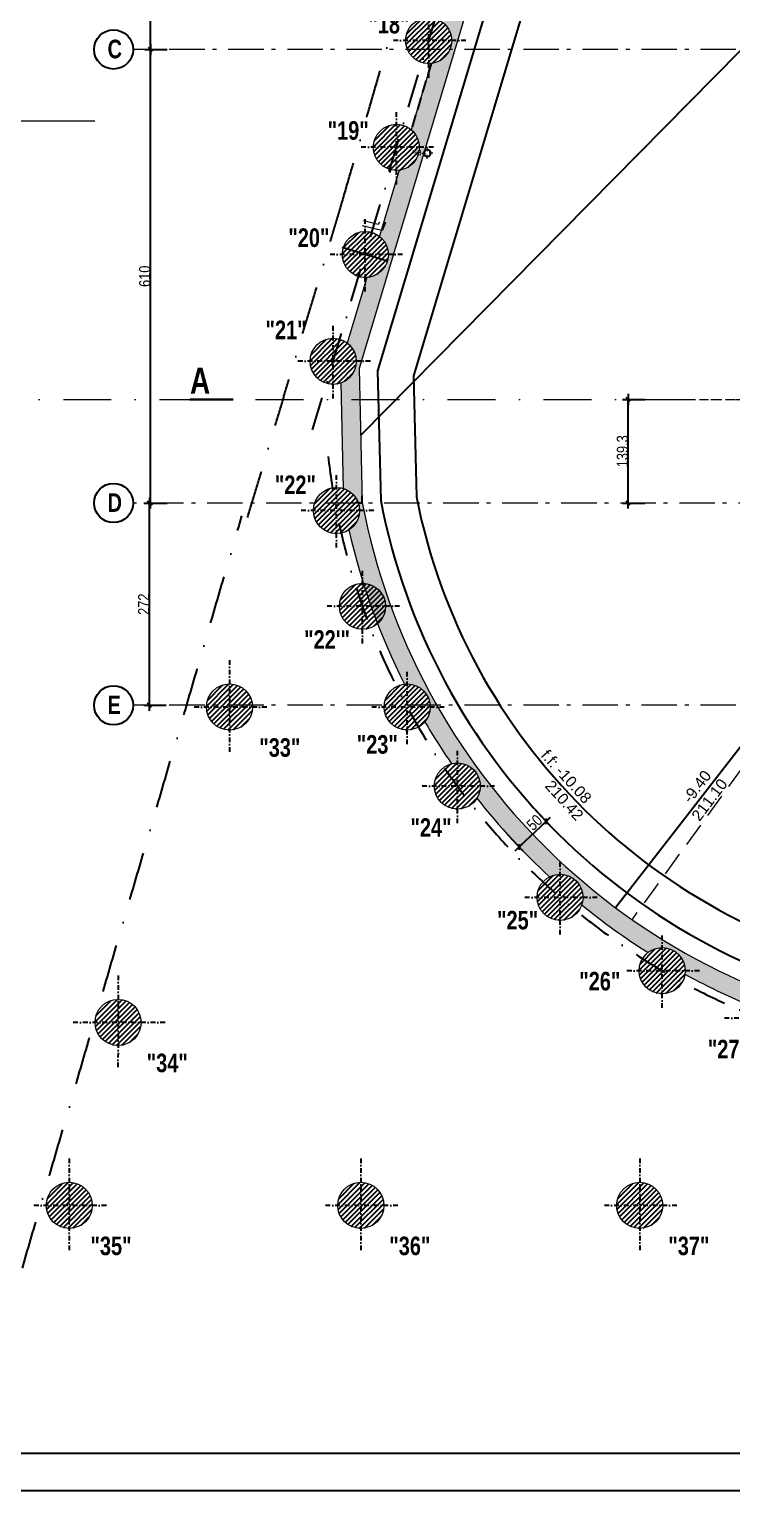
# Model space of a CAD drawing. Header units: centimetres. Extents: x 13078 to 20826, y -18629 to -14429.
# Drawn here: x 15922 to 16866, y -18629 to -16663 of the extents above; entities that cross this region are included whole.
import ezdxf
from ezdxf.enums import TextEntityAlignment as Align

# ---------------------------------------------------------------- set-up
doc = ezdxf.new("R2010")
doc.units = ezdxf.units.CM
doc.header["$LTSCALE"] = 25.4
doc.header["$PDMODE"] = 1
doc.header["$PDSIZE"] = -2
for name, pattern in [('CACHEX2', [19.05, 12.7, -6.35]), ('Style de ligne -6', [1.04164, 0.625, -0.20828, 0.06943, -0.13893]), ('TIRETPTX2', [50.8, 25.4, -12.7, 0, -12.7]), ('VW-02', [0.69435, 0.48607, -0.20828])]:
    doc.linetypes.add(name, pattern=pattern)
for name, color, linetype in [('01_cote_gen', 4, 'Continuous'), ('01_linteaux', 2, 'Continuous'), ('01_murs_sup', 2, 'CACHEX2'), ('01_poch_murs', 253, 'Continuous'), ('01_texte', 230, 'Continuous'), ('AA_COTES', 2, 'Continuous')]:
    doc.layers.add(name, color=color, linetype=linetype)
for name, color, linetype, lineweight in [('01_murs_coup', 5, 'Continuous', 60), ('01_PIEUX', 5, 'Continuous', 60), ('B Général', 7, 'Continuous', 5), ('C ANNOTATIONS-prestations', 7, 'Continuous', 5)]:
    doc.layers.add(name, color=color, linetype=linetype, lineweight=lineweight)
doc.styles.add('Eurostile', font='')
doc.styles.add('impact', font='impact.ttf')
doc.styles.add('MATTE_TXT', font='arial.ttf')
doc.styles.add('STYLE2', font='ARIALN.TTF')
doc.styles.get('Eurostile').set_extended_font_data('Eurostile')
doc.dimstyles.new('JB50', dxfattribs={"dimscale": 0.1, "dimtxt": 150, "dimasz": 15, "dimexe": 0.1, "dimexo": 0.1, "dimgap": 0.09, "dimtad": 1, "dimdec": 1, "dimdsep": 46, "dimtxsty": 'STYLE2', "dimblk1": 'BOND_G', "dimblk2": 'BOND_D', "dimsah": 1, "dimcen": 1.5, "dimdle": 0.01, "dimse1": 1, "dimse2": 1, "dimclrd": 4, "dimclre": 2, "dimclrt": 6, "dimazin": 2, "dimtfac": 2.333333, "dimtdec": 1, "dimtix": 1, "dimtmove": 2, "dimatfit": 3, "dimldrblk": 'BOND_G', "dimfxl": 1, "dimtolj": 1, "dimtzin": 0, "dimarcsym": 0})

# ---------------------------------------------------------------- blocks, each defined once
blk = doc.blocks.new('BOND_G')
at = {"layer": 'AA_COTES', "color": 0}
for p, q in [((0, -5), (0, 15)), ((5, 0), (-5, 0)), ((1.8, 1.8), (-1.8, -1.8))]:
    blk.add_line(p, q, dxfattribs=at)
blk = doc.blocks.new('BOND_D')
at = {"layer": 'AA_COTES', "color": 0}
for p, q in [((5, 0), (-5, 0)), ((-1.8, -1.8), (1.8, 1.8)), ((0, 5), (0, -15))]:
    blk.add_line(p, q, dxfattribs=at)
blk = doc.blocks.new('*D12')
at = {"layer": '01_cote_gen', "color": 4, "lineweight": -2, "ltscale": 3, "transparency": 16777216}
blk.add_line((16083.3, -17571.2), (16083.3, -17302.2), dxfattribs=at)
at = {"layer": 'Defpoints', "color": 0, "ltscale": 3, "transparency": 16777216}
for p in [(16083.3, -17300.7), (16109.7, -17300.7), (16091.1, -17572.7)]:
    blk.add_point(p, dxfattribs=at)
at = {"layer": '01_cote_gen', "color": 4, "lineweight": -2, "ltscale": 3, "transparency": 16777216, "xscale": 1.5, "yscale": 1.5, "zscale": 1.5}
for name, p, rotation in [('BOND_D', (16083.3, -17300.7), 90), ('BOND_G', (16083.3, -17572.7), 270)]:
    blk.add_blockref(name, p, dxfattribs=dict(at, rotation=rotation))
at = {"layer": '01_cote_gen', "color": 6, "ltscale": 3, "transparency": 16777216, "insert": (16075.7, -17436.7), "char_height": 15, "attachment_point": 5, "rotation": 90, "style": 'STYLE2'}
blk.add_mtext('\\A1;272', dxfattribs=at)
blk = doc.blocks.new('*D13')
at = {"layer": '01_cote_gen', "color": 4, "lineweight": -2, "ltscale": 3, "transparency": 16777216}
blk.add_line((16084.8, -17299.2), (16084.8, -16692.2), dxfattribs=at)
at = {"layer": 'Defpoints', "color": 0, "ltscale": 3, "transparency": 16777216}
for p in [(16084.8, -16690.7), (16084.8, -16690.7), (16109.7, -17300.7)]:
    blk.add_point(p, dxfattribs=at)
at = {"layer": '01_cote_gen', "color": 4, "lineweight": -2, "ltscale": 3, "transparency": 16777216, "xscale": 1.5, "yscale": 1.5, "zscale": 1.5}
for name, p, rotation in [('BOND_D', (16084.8, -16690.7), 90), ('BOND_G', (16084.8, -17300.7), 270)]:
    blk.add_blockref(name, p, dxfattribs=dict(at, rotation=rotation))
at = {"layer": '01_cote_gen', "color": 6, "ltscale": 3, "transparency": 16777216, "insert": (16077.1, -16995.7), "char_height": 15, "attachment_point": 5, "rotation": 90, "style": 'STYLE2'}
blk.add_mtext('\\A1;610', dxfattribs=at)
blk = doc.blocks.new('*D14')
at = {"layer": '01_cote_gen', "color": 4, "lineweight": -2, "ltscale": 3, "transparency": 16777216}
blk.add_line((16084.8, -16689.2), (16084.8, -16544.2), dxfattribs=at)
at = {"layer": 'Defpoints', "color": 0, "ltscale": 3, "transparency": 16777216}
for p in [(16084.8, -16542.7), (16109.8, -16542.7), (16084.8, -16690.7)]:
    blk.add_point(p, dxfattribs=at)
at = {"layer": '01_cote_gen', "color": 4, "lineweight": -2, "ltscale": 3, "transparency": 16777216, "xscale": 1.5, "yscale": 1.5, "zscale": 1.5}
for name, p, rotation in [('BOND_D', (16084.8, -16542.7), 90), ('BOND_G', (16084.8, -16690.7), 270)]:
    blk.add_blockref(name, p, dxfattribs=dict(at, rotation=rotation))
at = {"layer": '01_cote_gen', "color": 6, "ltscale": 3, "transparency": 16777216, "insert": (16077.1, -16616.7), "char_height": 15, "attachment_point": 5, "rotation": 90, "style": 'STYLE2'}
blk.add_mtext('\\A1;148', dxfattribs=at)
blk = doc.blocks.new('EP')
at = {"layer": 'B Général', "color": 7, "linetype": 'Continuous', "lineweight": 5}
for p, q in [((-7.5, 0), (-2.5, 0)), ((0, 7.5), (0, 2.5)), ((7.5, 0), (2.5, 0)), ((0, -7.5), (0, -2.5))]:
    blk.add_line(p, q, dxfattribs=at)
at = {"layer": 'B Général', "color": 7, "linetype": 'Continuous', "lineweight": 5, "flags": 128}
for points in [[(-5, 0, -1), (5, 0, -1)], [(-4.3, 0, -1), (4.3, 0, -1)]]:
    blk.add_lwpolyline(points, format="xyb", close=True, dxfattribs=at)
at = {"layer": 'C ANNOTATIONS-prestations', "insert": (7.5, 4), "char_height": 7.05, "attachment_point": 1, "line_spacing_factor": 0.895453, "style": 'Eurostile'}
blk.add_mtext('EP', dxfattribs=at)
blk = doc.blocks.new('*D7')
at = {"layer": '01_cote_gen', "color": 4, "lineweight": -2, "ltscale": 3, "transparency": 16777216}
blk.add_line((16615.9, -17730), (16581.7, -17762.2), dxfattribs=at)
at = {"layer": 'Defpoints', "color": 0, "ltscale": 3, "transparency": 16777216}
for p in [(16614.2, -17726), (16577.9, -17760.4), (16580.6, -17763.3)]:
    blk.add_point(p, dxfattribs=at)
at = {"layer": '01_cote_gen', "color": 4, "lineweight": -2, "ltscale": 3, "transparency": 16777216, "xscale": 1.5, "yscale": 1.5, "zscale": 1.5}
for name, p, rotation in [('BOND_G', (16617, -17728.9), 43.38451321349023), ('BOND_D', (16580.6, -17763.3), 223.3845132134902)]:
    blk.add_blockref(name, p, dxfattribs=dict(at, rotation=rotation))
at = {"layer": '01_cote_gen', "color": 6, "ltscale": 3, "transparency": 16777216, "insert": (16601.1, -17730.3), "char_height": 15, "attachment_point": 5, "rotation": 43.3845, "style": 'STYLE2'}
blk.add_mtext('\\A1;50', dxfattribs=at)
blk = doc.blocks.new('*D40')
at = {"layer": '01_cote_gen', "color": 4, "lineweight": -2, "ltscale": 3, "transparency": 16777216}
blk.add_line((16727.2, -17299.2), (16727.2, -17162.8), dxfattribs=at)
at = {"layer": 'Defpoints', "color": 0, "ltscale": 3, "transparency": 16777216}
for p in [(16727.2, -17161.3), (16828.8, -17161.3), (16775.1, -17300.7)]:
    blk.add_point(p, dxfattribs=at)
at = {"layer": '01_cote_gen', "color": 4, "lineweight": -2, "ltscale": 3, "transparency": 16777216, "xscale": 1.5, "yscale": 1.5, "zscale": 1.5}
for name, p, rotation in [('BOND_D', (16727.2, -17161.3), 90), ('BOND_G', (16727.2, -17300.7), 270)]:
    blk.add_blockref(name, p, dxfattribs=dict(at, rotation=rotation))
at = {"layer": '01_cote_gen', "color": 6, "ltscale": 3, "transparency": 16777216, "insert": (16719.5, -17231), "char_height": 15, "attachment_point": 5, "rotation": 90, "style": 'STYLE2'}
blk.add_mtext('\\A1;139.3', dxfattribs=at)
blk = doc.blocks.new('*D142')
at = {"layer": '01_cote_gen', "color": 4, "lineweight": -2, "ltscale": 3, "transparency": 16777216}
blk.add_line((15219, -17162.8), (15219, -17886.8), dxfattribs=at)
at = {"layer": 'Defpoints', "color": 0, "ltscale": 3, "transparency": 16777216}
for p in [(17862.5, -17161.3), (15197.6, -17888.3), (15219, -17888.3)]:
    blk.add_point(p, dxfattribs=at)
at = {"layer": '01_cote_gen', "color": 4, "lineweight": -2, "ltscale": 3, "transparency": 16777216, "xscale": 1.5, "yscale": 1.5, "zscale": 1.5}
for name, p, rotation in [('BOND_G', (15219, -17161.3), 90), ('BOND_D', (15219, -17888.3), 270)]:
    blk.add_blockref(name, p, dxfattribs=dict(at, rotation=rotation))
at = {"layer": '01_cote_gen', "color": 6, "ltscale": 3, "transparency": 16777216, "insert": (15211.5, -17524.8), "char_height": 15, "attachment_point": 5, "rotation": 90, "style": 'STYLE2'}
blk.add_mtext('\\A1;727', dxfattribs=at)
blk = doc.blocks.new('*D158')
at = {"layer": '01_cote_gen', "color": 4, "lineweight": -2, "ltscale": 3, "transparency": 16777216}
blk.add_line((14980.5, -15384.3), (14980.5, -17159.8), dxfattribs=at)
at = {"layer": 'Defpoints', "color": 0, "ltscale": 3, "transparency": 16777216}
for p in [(14960.8, -15382.8), (14980.5, -17161.3), (16080.6, -17161.3)]:
    blk.add_point(p, dxfattribs=at)
at = {"layer": '01_cote_gen', "color": 4, "lineweight": -2, "ltscale": 3, "transparency": 16777216, "xscale": 1.5, "yscale": 1.5, "zscale": 1.5}
for name, p, rotation in [('BOND_G', (14980.5, -15382.8), 90), ('BOND_D', (14980.5, -17161.3), 270)]:
    blk.add_blockref(name, p, dxfattribs=dict(at, rotation=rotation))
at = {"layer": '01_cote_gen', "color": 6, "ltscale": 3, "transparency": 16777216, "insert": (14972.8, -16272), "char_height": 15, "attachment_point": 5, "rotation": 90, "style": 'STYLE2'}
blk.add_mtext('\\A1;1778.5', dxfattribs=at)
blk = doc.blocks.new('*D186')
at = {"layer": '01_cote_gen', "color": 4, "lineweight": -2, "ltscale": 3, "transparency": 16777216}
blk.add_line((15820.5, -17162.8), (15820.5, -18243.6), dxfattribs=at)
at = {"layer": 'Defpoints', "color": 0, "ltscale": 3, "transparency": 16777216}
for p in [(18040.8, -17161.3), (15820.5, -18245.1), (15823.2, -18245.1)]:
    blk.add_point(p, dxfattribs=at)
at = {"layer": '01_cote_gen', "color": 4, "lineweight": -2, "ltscale": 3, "transparency": 16777216, "xscale": 1.5, "yscale": 1.5, "zscale": 1.5}
for name, p, rotation in [('BOND_G', (15820.5, -17161.3), 90), ('BOND_D', (15820.5, -18245.1), 270)]:
    blk.add_blockref(name, p, dxfattribs=dict(at, rotation=rotation))
at = {"layer": '01_cote_gen', "color": 6, "ltscale": 3, "transparency": 16777216, "insert": (15812.8, -17703.2), "char_height": 15, "attachment_point": 5, "rotation": 90, "style": 'STYLE2'}
blk.add_mtext('\\A1;1083.8', dxfattribs=at)

msp = doc.modelspace()

# ---------------------------------------------------------------- hatches: boundary and pattern name
at = {"layer": '01_poch_murs', "ltscale": 3}
h = msp.add_hatch(color=256, dxfattribs=at)
h.dxf.hatch_style = 1
h.paths.add_polyline_path([(16366.22, -17161.31), (16341.21, -17161.31), (16344.11, -17281.02, -0.2401934), (16364.29, -17300.66), (16369.68, -17300.66, -0.0001524), (16369.58, -17300.13)])
h.paths.add_polyline_path([(16365.21, -17119.7), (16368.11, -17110.04), (16361.52, -17110.04, -0.3194979), (16340.68, -17139.33), (16341.21, -17161.31), (16366.22, -17161.31)])
h.paths.add_polyline_path([(16411.27, -16966.38), (16404.68, -16966.38, -0.3935894), (16375.88, -16997.3), (16349.4, -17085.45, -0.2331529), (16361.52, -17110.04), (16368.11, -17110.04)])
h.paths.add_polyline_path([(16494.09, -16690.66), (16487.53, -16690.66, -0.2738205), (16462.22, -16709.56), (16435.49, -16798.65, -0.220612), (16446.47, -16822.31), (16454.54, -16822.31)])
h.paths.add_polyline_path([(16454.54, -16822.31), (16446.47, -16822.31, -0.3797029), (16419.16, -16853.09), (16392.55, -16941.78, -0.2332342), (16404.68, -16966.38), (16411.27, -16966.38)])
h.paths.add_polyline_path([(16497.67, -16678.74), (16489.91, -16678.74, -0.098973), (16487.53, -16690.66), (16494.09, -16690.66)])
h.paths.add_polyline_path([(16538.55, -16542.66), (16532.43, -16542.66, -0.3180508), (16505.29, -16566.03), (16478.64, -16654.84, -0.2237955), (16489.91, -16678.74), (16497.67, -16678.74)])
h.paths.add_polyline_path([(16583.93, -16391.6), (16576.79, -16391.6, -0.3901), (16548.36, -16422.49), (16521.79, -16511.03, -0.2269671), (16533.35, -16535.17), (16540.8, -16535.17)])
h.paths.add_polyline_path([(16540.8, -16535.17), (16533.35, -16535.17, -0.0610813), (16532.43, -16542.66), (16538.55, -16542.66)])
h.paths.add_polyline_path([(16615.74, -16285.7), (16608.83, -16285.7, -0.3926444), (16580.13, -16316.61), (16564.94, -16367.22, -0.2301276), (16576.79, -16391.6), (16583.93, -16391.6)])
at = {"layer": '01_poch_murs'}
h = msp.add_hatch(dxfattribs=at)
h.set_pattern_fill('ANSI31', color=256, scale=1.5)
h.set_pattern_definition([(45, (-1749.7838, -7975.474), (-3.367596, 3.367596), [])])
h.paths.add_polyline_path([(16458.91, -16647.74, 0.4142136), (16427.91, -16678.74), (16458.91, -16678.74)])
h.paths.add_polyline_path([(16458.91, -16678.74), (16427.91, -16678.74, 0.4142136), (16458.91, -16709.74)])
h.paths.add_polyline_path([(16458.91, -16647.74), (16458.91, -16678.74), (16489.91, -16678.74, 0.4142136)])
h.paths.add_polyline_path([(16489.91, -16678.74), (16458.91, -16678.74), (16458.91, -16709.74, 0.4142136)])
h = msp.add_hatch(dxfattribs=at)
h.set_pattern_fill('ANSI31', color=256, scale=1.5)
h.set_pattern_definition([(45, (-1793.224, -8119.046), (-3.367596, 3.367596), [])])
h.paths.add_polyline_path([(16415.47, -16791.31, 0.4142136), (16384.47, -16822.31), (16415.47, -16822.31)])
h.paths.add_polyline_path([(16415.47, -16822.31), (16384.47, -16822.31, 0.4142136), (16415.47, -16853.31)])
h.paths.add_polyline_path([(16415.47, -16791.31), (16415.47, -16822.31), (16446.47, -16822.31, 0.4142136)])
h.paths.add_polyline_path([(16446.47, -16822.31), (16415.47, -16822.31), (16415.47, -16853.31, 0.4142136)])
h = msp.add_hatch(dxfattribs=at)
h.set_pattern_fill('ANSI31', color=256, scale=1.5)
h.set_pattern_definition([(45, (-1835.012, -8263.109), (-3.367596, 3.367596), [])])
h.paths.add_polyline_path([(16373.68, -16935.38, 0.4142136), (16342.68, -16966.38), (16373.68, -16966.38)])
h.paths.add_polyline_path([(16373.68, -16966.38), (16342.68, -16966.38, 0.4142136), (16373.68, -16997.38)])
h.paths.add_polyline_path([(16373.68, -16935.38), (16373.68, -16966.38), (16404.68, -16966.38, 0.4142136)])
h.paths.add_polyline_path([(16404.68, -16966.38), (16373.68, -16966.38), (16373.68, -16997.38, 0.4142136)])
h = msp.add_hatch(dxfattribs=at)
h.set_pattern_fill('ANSI31', color=256, scale=1.5)
h.set_pattern_definition([(45, (-1878.168, -8406.776), (-3.367596, 3.367596), [])])
h.paths.add_polyline_path([(16330.52, -17079.04, 0.4142136), (16299.52, -17110.04), (16330.52, -17110.04)])
h.paths.add_polyline_path([(16330.52, -17110.04), (16299.52, -17110.04, 0.4142136), (16330.52, -17141.04)])
h.paths.add_polyline_path([(16330.52, -17079.04), (16330.52, -17110.04), (16361.52, -17110.04, 0.4142136)])
h.paths.add_polyline_path([(16361.52, -17110.04), (16330.52, -17110.04), (16330.52, -17141.04, 0.4142136)])
h = msp.add_hatch(dxfattribs=at)
h.set_pattern_fill('ANSI31', color=256, scale=1.5)
h.set_pattern_definition([(45, (-1873.7544, -8607.366), (-3.367596, 3.367596), [])])
h.paths.add_polyline_path([(16334.94, -17279.63, 0.4142136), (16303.94, -17310.63), (16334.94, -17310.63)])
h.paths.add_polyline_path([(16334.94, -17310.63), (16303.94, -17310.63, 0.4142136), (16334.94, -17341.63)])
h.paths.add_polyline_path([(16334.94, -17279.63), (16334.94, -17310.63), (16365.94, -17310.63, 0.4142136)])
h.paths.add_polyline_path([(16365.94, -17310.63), (16334.94, -17310.63), (16334.94, -17341.63, 0.4142136)])
at = {"layer": '01_poch_murs', "ltscale": 3}
h = msp.add_hatch(color=256, dxfattribs=at)
h.dxf.hatch_style = 1
h.paths.add_polyline_path([(17550.93, -17990.9), (17550.93, -17964.26, -0.0898896), (17239.98, -18020.61), (17239.98, -18045.61, 0.0452602), (17403.9, -18030.75, -0.6784921), (17460.21, -18018.59, 0.0260462)])
h.paths.add_polyline_path([(17222.63, -18045.45, 0.004763), (17239.98, -18045.61), (17239.98, -18020.61, -0.0893124), (16930.93, -17964.97), (16930.93, -17977.76, -0.1300831), (16935.08, -17993.08, 0.0648347), (17165.09, -18042.53, -0.6784921)])
h.paths.add_polyline_path([(16469.84, -17572.66), (16460.84, -17572.66, -0.0184954), (16460.93, -17574.95, -0.1753609), (16453.75, -17594.79, 0.0183685), (16489.64, -17651.26, -0.4913803), (16528.5, -17681.24, -0.1403271), (16523.8, -17697.65, 0.0395373), (16621.36, -17803.36, -0.562063), (16666.6, -17830.9, -0.0842861), (16664.86, -17841.13, 0.0301172), (16753.91, -17905.11, -0.6241365), (16803.95, -17929.58, -0.0381852), (16803.58, -17934.29, 0.0237593), (16881.42, -17972.09, -0.5039318), (16930.93, -17977.76), (16930.93, -17964.97, -0.1761229)])
h.paths.add_polyline_path([(16369.68, -17300.66), (16364.29, -17300.66, -0.0820807), (16365.94, -17310.63, -0.2553953), (16351.68, -17336.72, 0.0607162), (16426.23, -17544.17, -0.4275821), (16460.84, -17572.66), (16469.84, -17572.66, -0.0823425)])
at = {"layer": '01_poch_murs'}
h = msp.add_hatch(dxfattribs=at)
h.set_pattern_fill('ANSI31', color=256, scale=1.5)
h.set_pattern_definition([(45, (-1838.8594, -8736.188), (-3.367596, 3.367596), [])])
h.paths.add_polyline_path([(16369.83, -17408.46, 0.4142136), (16338.83, -17439.46), (16369.83, -17439.46)])
h.paths.add_polyline_path([(16369.83, -17439.46), (16338.83, -17439.46, 0.4142136), (16369.83, -17470.46)])
h.paths.add_polyline_path([(16369.83, -17408.46), (16369.83, -17439.46), (16400.83, -17439.46, 0.4142136)])
h.paths.add_polyline_path([(16400.83, -17439.46), (16369.83, -17439.46), (16369.83, -17470.46, 0.4142136)])
h = msp.add_hatch(dxfattribs=at)
h.set_pattern_fill('ANSI31', color=256, scale=1.5)
h.set_pattern_definition([(45, (-2017.585, -8871.6827), (-3.367596, 3.367596), [])])
h.paths.add_polyline_path([(16191.11, -17543.95, 0.4142136), (16160.11, -17574.95), (16191.11, -17574.95)])
h.paths.add_polyline_path([(16191.11, -17574.95), (16160.11, -17574.95, 0.4142136), (16191.11, -17605.95)])
h.paths.add_polyline_path([(16191.11, -17543.95), (16191.11, -17574.95), (16222.11, -17574.95, 0.4142136)])
h.paths.add_polyline_path([(16222.11, -17574.95), (16191.11, -17574.95), (16191.11, -17605.95, 0.4142136)])
h = msp.add_hatch(dxfattribs=at)
h.set_pattern_fill('ANSI31', color=256, scale=1.5)
h.set_pattern_definition([(45, (-1778.767, -8871.6827), (-3.367596, 3.367596), [])])
h.paths.add_polyline_path([(16429.93, -17543.95, 0.4142136), (16398.93, -17574.95), (16429.93, -17574.95)])
h.paths.add_polyline_path([(16429.93, -17574.95), (16398.93, -17574.95, 0.4142136), (16429.93, -17605.95)])
h.paths.add_polyline_path([(16429.93, -17543.95), (16429.93, -17574.95), (16460.93, -17574.95, 0.4142136)])
h.paths.add_polyline_path([(16460.93, -17574.95), (16429.93, -17574.95), (16429.93, -17605.95, 0.4142136)])
h = msp.add_hatch(dxfattribs=at)
h.set_pattern_fill('ANSI31', color=256, scale=1.5)
h.set_pattern_definition([(45, (-1711.1946, -8977.977), (-3.367596, 3.367596), [])])
h.paths.add_polyline_path([(16497.5, -17650.24, 0.4142136), (16466.5, -17681.24), (16497.5, -17681.24)])
h.paths.add_polyline_path([(16497.5, -17681.24), (16466.5, -17681.24, 0.4142136), (16497.5, -17712.24)])
h.paths.add_polyline_path([(16497.5, -17650.24), (16497.5, -17681.24), (16528.5, -17681.24, 0.4142136)])
h.paths.add_polyline_path([(16528.5, -17681.24), (16497.5, -17681.24), (16497.5, -17712.24, 0.4142136)])
h = msp.add_hatch(dxfattribs=at)
h.set_pattern_fill('ANSI31', color=256, scale=1.5)
h.set_pattern_definition([(45, (-1573.0914, -9127.63), (-3.367596, 3.367596), [])])
h.paths.add_polyline_path([(16635.6, -17799.9, 0.4142136), (16604.6, -17830.9), (16635.6, -17830.9)])
h.paths.add_polyline_path([(16635.6, -17830.9), (16604.6, -17830.9, 0.4142136), (16635.6, -17861.9)])
h.paths.add_polyline_path([(16635.6, -17799.9), (16635.6, -17830.9), (16666.6, -17830.9, 0.4142136)])
h.paths.add_polyline_path([(16666.6, -17830.9), (16635.6, -17830.9), (16635.6, -17861.9, 0.4142136)])
h = msp.add_hatch(dxfattribs=at)
h.set_pattern_fill('ANSI31', color=256, scale=1.5)
h.set_pattern_definition([(45, (-1435.747, -9226.308), (-3.367596, 3.367596), [])])
h.paths.add_polyline_path([(16772.95, -17898.58, 0.4142136), (16741.95, -17929.58), (16772.95, -17929.58)])
h.paths.add_polyline_path([(16772.95, -17929.58), (16741.95, -17929.58, 0.4142136), (16772.95, -17960.58)])
h.paths.add_polyline_path([(16772.95, -17898.58), (16772.95, -17929.58), (16803.95, -17929.58, 0.4142136)])
h.paths.add_polyline_path([(16803.95, -17929.58), (16772.95, -17929.58), (16772.95, -17960.58, 0.4142136)])
h = msp.add_hatch(dxfattribs=at)
h.set_pattern_fill('ANSI31', color=256, scale=1.5)
h.set_pattern_definition([(45, (-2167.5, -9295.846), (-3.367596, 3.367596), [])])
h.paths.add_polyline_path([(16041.19, -17968.11, 0.4142136), (16010.19, -17999.11), (16041.19, -17999.11)])
h.paths.add_polyline_path([(16041.19, -17999.11), (16010.19, -17999.11, 0.4142136), (16041.19, -18030.11)])
h.paths.add_polyline_path([(16041.19, -17968.11), (16041.19, -17999.11), (16072.19, -17999.11, 0.4142136)])
h.paths.add_polyline_path([(16072.19, -17999.11), (16041.19, -17999.11), (16041.19, -18030.11, 0.4142136)])
h = msp.add_hatch(dxfattribs=at)
h.set_pattern_fill('ANSI31', color=256, scale=1.5)
h.set_pattern_definition([(45, (-2233.108, -9541.869), (-3.367596, 3.367596), [])])
h.paths.add_polyline_path([(15975.58, -18214.14, 0.4142136), (15944.58, -18245.14), (15975.58, -18245.14)])
h.paths.add_polyline_path([(15975.58, -18245.14), (15944.58, -18245.14, 0.4142136), (15975.58, -18276.14)])
h.paths.add_polyline_path([(15975.58, -18214.14), (15975.58, -18245.14), (16006.58, -18245.14, 0.4142136)])
h.paths.add_polyline_path([(16006.58, -18245.14), (15975.58, -18245.14), (15975.58, -18276.14, 0.4142136)])
h = msp.add_hatch(dxfattribs=at)
h.set_pattern_fill('ANSI31', color=256, scale=1.5)
h.set_pattern_definition([(45, (-1841.09, -9541.869), (-3.367596, 3.367596), [])])
h.paths.add_polyline_path([(16367.6, -18214.14, 0.4142136), (16336.6, -18245.14), (16367.6, -18245.14)])
h.paths.add_polyline_path([(16367.6, -18245.14), (16336.6, -18245.14, 0.4142136), (16367.6, -18276.14)])
h.paths.add_polyline_path([(16367.6, -18214.14), (16367.6, -18245.14), (16398.6, -18245.14, 0.4142136)])
h.paths.add_polyline_path([(16398.6, -18245.14), (16367.6, -18245.14), (16367.6, -18276.14, 0.4142136)])
h = msp.add_hatch(dxfattribs=at)
h.set_pattern_fill('ANSI31', color=256, scale=1.5)
h.set_pattern_definition([(45, (-1466.042, -9541.869), (-3.367596, 3.367596), [])])
h.paths.add_polyline_path([(16742.65, -18214.14, 0.4142136), (16711.65, -18245.14), (16742.65, -18245.14)])
h.paths.add_polyline_path([(16742.65, -18245.14), (16711.65, -18245.14, 0.4142136), (16742.65, -18276.14)])
h.paths.add_polyline_path([(16742.65, -18214.14), (16742.65, -18245.14), (16773.65, -18245.14, 0.4142136)])
h.paths.add_polyline_path([(16773.65, -18245.14), (16742.65, -18245.14), (16742.65, -18276.14, 0.4142136)])

# ---------------------------------------------------------------- linework, layer by layer
at = {"layer": '01_cote_gen', "ltscale": 3}
msp.add_line((16403.35, -16975.36), (16342.36, -16956.91), dxfattribs=at)
at = {"layer": '01_cote_gen'}
msp.add_line((19775.65, -18628.94), (13098.45, -18628.94), dxfattribs=at)
at = {"layer": '01_linteaux', "linetype": 'TIRETPTX2', "ltscale": 0.07}
for p, q in [((16405.65, -16854.77), (16612.33, -16171.68)), ((16302.81, -17202.36), (16408.52, -16850.22))]:
    msp.add_line(p, q, dxfattribs=at)
at = {"layer": '01_linteaux'}
for p, q in [((16670.59, -16189.99), (16390.3, -17123.07)), ((16390.3, -17123.07), (16394.52, -17297.46))]:
    msp.add_line(p, q, dxfattribs=at)
at = {"layer": '01_linteaux', "linetype": 'TIRETPTX2', "ltscale": 0.01}
for p, q in [((16458.91, -16728.74), (16458.91, -16628.74)), ((16508.91, -16678.74), (16408.91, -16678.74)), ((16415.47, -16872.31), (16415.47, -16772.31)), ((16465.47, -16822.31), (16365.47, -16822.31)), ((16373.68, -17016.38), (16373.68, -16916.38)), ((16423.68, -16966.38), (16323.68, -16966.38)), ((16330.52, -17160.04), (16330.52, -17060.04)), ((16380.52, -17110.04), (16280.52, -17110.04)), ((16334.94, -17360.63), (16334.94, -17260.63)), ((16384.94, -17310.63), (16284.94, -17310.63)), ((16369.83, -17489.46), (16369.83, -17389.46)), ((16419.83, -17439.46), (16319.83, -17439.46)), ((16191.11, -17511.79), (16191.11, -17638.11)), ((16429.93, -17624.95), (16429.93, -17524.95)), ((16241.11, -17574.95), (16141.11, -17574.95)), ((16479.93, -17574.95), (16379.93, -17574.95)), ((16497.5, -17731.24), (16497.5, -17631.24)), ((16547.5, -17681.24), (16447.5, -17681.24)), ((16635.6, -17880.9), (16635.6, -17780.9)), ((16685.6, -17830.9), (16585.6, -17830.9)), ((16772.95, -17979.58), (16772.95, -17879.58)), ((16041.29, -17935.96), (16041.09, -18062.27)), ((16822.95, -17929.58), (16722.95, -17929.58)), ((16104.35, -17999.11), (15978.03, -17999.11)), ((16954.08, -17993.25), (16854.08, -17993.25)), ((15975.58, -18181.98), (15975.58, -18308.29)), ((16367.8, -18181.98), (16367.6, -18308.29)), ((16742.65, -18181.98), (16742.65, -18308.29)), ((16025.48, -18245.14), (15925.48, -18245.14)), ((16417.6, -18245.14), (16317.6, -18245.14)), ((16792.65, -18245.14), (16692.65, -18245.14))]:
    msp.add_line(p, q, dxfattribs=at)
at = {"layer": '01_linteaux', "linetype": 'TIRETPTX2', "ltscale": 0.07}
msp.add_arc((17239.98, -17134.61), 922, 186.43891, 326.07152, dxfattribs=at)
at = {"layer": '01_linteaux'}
msp.add_arc((17239.98, -17134.61), 861, 190.90223, 327.85467, dxfattribs=at)
at = {"layer": '01_linteaux', "color": 5, "linetype": 'TIRETPTX2', "ltscale": 0.1}
for points in [[(16339.71, -16905.63), (16431.72, -16588.17), (16523.74, -16270.71)], [(16328.22, -16943.95), (16333.96, -16924.79), (16339.71, -16905.63)], [(16215.44, -17320.07), (16271.83, -17132.01), (16328.22, -16943.95)], [(15840.18, -18577.38), (16023.98, -17947.57), (16207.78, -17317.77)]]:
    msp.add_open_spline(points, degree=2, dxfattribs=at)
at = {"layer": '01_murs_coup', "linetype": 'Continuous', "lineweight": 5}
for p, q in [((16646.82, -16182.21), (16365.21, -17119.7)), ((16462.22, -16709.56), (16435.49, -16798.65)), ((16010.18, -16787.29), (15764.99, -16787.29)), ((16419.16, -16853.09), (16392.55, -16941.78)), ((16375.88, -16997.3), (16349.4, -17085.45)), ((16365.21, -17119.7), (16369.58, -17300.13)), ((16340.68, -17139.33), (16344.11, -17281.02))]:
    msp.add_line(p, q, dxfattribs=at)
at = {"layer": '01_murs_coup', "linetype": 'TIRETPTX2', "lineweight": 5, "ltscale": 0.1}
msp.add_line((13126.72, -17161.31), (18193, -17161.31), dxfattribs=at)
at = {"layer": '01_murs_coup', "linetype": 'Continuous', "lineweight": 5}
for radius, start, end in [(886, 190.7667, 329.70605), (911, 192.81788, 206.71595), (911, 210.33993, 214.54921), (911, 218.17319, 227.22976), (911, 230.85374, 237.75402), (911, 241.378, 246.82221)]:
    msp.add_arc((17239.98, -17134.61), radius, start, end, dxfattribs=at)
at = {"layer": '01_murs_sup', "ltscale": 0.05}
for p, q in [((16462.22, -16709.56), (16435.49, -16798.65)), ((16400.24, -16922.99), (16395.69, -16934.21))]:
    msp.add_line(p, q, dxfattribs=at)
at = {"layer": '01_PIEUX', "linetype": 'Continuous', "lineweight": 5}
for centre in [(16458.91, -16678.74), (16415.47, -16822.31), (16373.68, -16966.38), (16330.52, -17110.04), (16334.94, -17310.63), (16369.83, -17439.46), (16191.11, -17574.95), (16429.93, -17574.95), (16497.5, -17681.24), (16635.6, -17830.9), (16772.95, -17929.58), (16041.19, -17999.11), (15975.58, -18245.14), (16367.6, -18245.14), (16742.65, -18245.14)]:
    msp.add_circle(centre, 31, dxfattribs=at)
at = {"layer": '01_poch_murs', "ltscale": 3}
for q in [(16369.36, -17290.97), (16364.29, -17300.66)]:
    msp.add_line((16369.68, -17300.66), q, dxfattribs=at)
at = {"layer": '01_poch_murs', "linetype": 'CACHEX2', "lineweight": 5, "ltscale": 0.1}
msp.add_line((17051.89, -17420.69), (16731.98, -17861), dxfattribs=at)
at = {"layer": '01_texte'}
for p, q in [((16716.13, -16204.93), (16438.39, -17129.55)), ((16966.39, -16602.66), (16367.4, -17209.91)), ((16438.39, -17129.55), (16442.32, -17292.26)), ((16709.98, -17844.61), (17240, -17161.78)), ((19775.65, -18578.94), (13148.45, -18578.94))]:
    msp.add_line(p, q, dxfattribs=at)
at = {"layer": '01_texte', "const_width": 3}
msp.add_lwpolyline([(16196, -17161.31), (16137.5, -17161.31)], dxfattribs=at)
at = {"layer": '01_texte'}
for centre in [(16035.21, -16690.66), (16035.21, -17300.66), (16035.21, -17572.66)]:
    msp.add_circle(centre, 26.34, dxfattribs=at)
msp.add_arc((17239.98, -17134.61), 813.09, 191.17929, 327.85467, dxfattribs=at)
at = {"layer": 'B Général', "color": 1, "linetype": 'Style de ligne -6', "lineweight": 13, "ltscale": 3}
for p, q in [((18380.17, -16690.66), (16061.54, -16690.66)), ((18193, -17300.66), (16061.54, -17300.66)), ((18380.17, -17572.66), (16061.54, -17572.66))]:
    msp.add_line(p, q, dxfattribs=at)
at = {"layer": 'B Général', "color": 98, "linetype": 'Continuous', "lineweight": 13, "true_color": 0x004400}
for p, q in [((16391, -16925.87), (16371.19, -16921.08)), ((16395.69, -16934.21), (16369.55, -16927.88)), ((16392.89, -16922.99), (16391, -16925.87)), ((16400.24, -16922.99), (16395.69, -16934.21))]:
    msp.add_line(p, q, dxfattribs=at)
at = {"layer": 'B Général', "color": 1, "linetype": 'VW-02', "lineweight": 13, "true_color": 0xff0000}
msp.add_line((16805.3, -17161.31), (16919.98, -17161.31), dxfattribs=at)

# ---------------------------------------------------------------- block references
at = {"layer": 'B Général', "color": 7, "xscale": -1}
msp.add_blockref('EP', (16457.03, -16830.06), dxfattribs=at)

# ---------------------------------------------------------------- texts
at = {"layer": '01_texte', "style": 'impact'}
for s, height, p in [('"18"', 25, (16405.43, -16676.64)), ('"19"', 25, (16350.66, -16819.63)), ('"20"', 25, (16297.82, -16963.8)), ('"21"', 25, (16267.09, -17087.79)), ('A', 35, (16151.52, -17164.16)), ('"22"', 25, (16279.63, -17296.07)), ('"22\'"', 25, (16322.22, -17504.18)), ('"33"', 25, (16258.7, -17649.41)), ('"23"', 25, (16389.81, -17645.21)), ('"24"', 25, (16462.03, -17756.97)), ('"25"', 25, (16578.52, -17881.56)), ('"26"', 25, (16689.03, -17963.59)), ('"27"', 25, (16861.89, -18055)), ('"34"', 25, (16107.33, -18073.57)), ('"35"', 25, (16031.72, -18319.6)), ('"36"', 25, (16433.54, -18319.6)), ('"37"', 25, (16808.79, -18319.6))]:
    msp.add_text(s, height=height, rotation=0, dxfattribs=at).set_placement(p, align=Align.BOTTOM_CENTER)
at = {"layer": '01_texte'}
for s, height, rotation, style, p in [('C', 25, 0, 'impact', (16027.1, -16702.57)), ('D', 25, 0, 'impact', (16027.1, -17312.57)), ('E', 25, 0, 'impact', (16027.1, -17584.57)), ('f.f: -10.08', 15, 312.26414, 'MATTE_TXT', (16608.72, -17640.73)), ('-9.40', 15, 52.82547, 'MATTE_TXT', (16811.13, -17705.48)), ('210.42', 15, 312.26414, 'MATTE_TXT', (16614.25, -17681.79)), ('211.10', 15, 52.82547, 'MATTE_TXT', (16823.04, -17729.72))]:
    msp.add_text(s, height=height, rotation=rotation, dxfattribs=dict(at, style=style)).set_placement(p)

# ---------------------------------------------------------------- dimensions: what is measured, and where the dimension line sits
at = {"layer": '01_cote_gen', "ltscale": 3}
for base, p1, p2, picture, middle in [((14980.51, -17161.31), (14960.76, -15382.79), (16080.59, -17161.31), '*D158', (14972.84, -16272.05)), ((16084.8, -16542.66), (16084.8, -16690.66), (16109.8, -16542.66), '*D14', (16077.14, -16616.66)), ((16084.8, -16690.66), (16109.74, -17300.66), (16084.8, -16690.66), '*D13', (16077.14, -16995.66)), ((15219.01, -17888.32), (17862.46, -17161.31), (15197.56, -17888.32), '*D142', (15211.47, -17524.81)), ((15820.5, -18245.14), (18040.8, -17161.31), (15823.23, -18245.14), '*D186', (15812.83, -17703.22)), ((16727.2002, -17161.3113), (16775.1091, -17300.6593), (16828.8213, -17161.3113), '*D40', (16719.5326, -17230.9853)), ((16083.26, -17300.66), (16091.05, -17572.66), (16109.74, -17300.66), '*D12', (16075.72, -17436.66))]:
    dim = msp.add_linear_dim(base=base, p1=p1, p2=p2, angle=90, dimstyle='JB50', dxfattribs=at)
    dim.commit()
    dim.dimension.update_dxf_attribs({"geometry": picture, "text_midpoint": middle})
dim = msp.add_linear_dim(base=(16580.65, -17763.28), p1=(16614.24, -17726.03), p2=(16577.9, -17760.37), angle=223.38451, dimstyle='JB50', dxfattribs=at)
dim.commit()
dim.dimension.update_dxf_attribs({"geometry": '*D7', "text_midpoint": (16601.11, -17730.31), "dimtype": 161})

doc.saveas('drawing.dxf')
